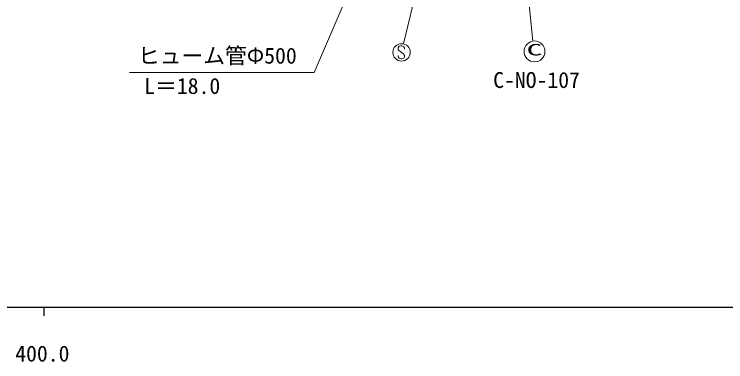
# Model space of a CAD drawing. Units: millimetres, scale not verified. Extents: x 40000 to 680000, y 20000 to 380000.
# Drawn here: x 464614 to 546386, y 198715 to 238707 of the extents above; entities that cross this region are included whole.
import ezdxf
from ezdxf.enums import TextEntityAlignment as Align

# ---------------------------------------------------------------- set-up
doc = ezdxf.new("R2010")
doc.units = ezdxf.units.MM
doc.header["$LTSCALE"] = 1000
for name, color, linetype, lineweight in [('M-STR-STR3', 7, 'Continuous', 13), ('M-STR-STRC', 7, 'Continuous', 13), ('M-TTL-BAND', 7, 'Continuous', 25)]:
    doc.layers.add(name, color=color, linetype=linetype, lineweight=lineweight)
doc.styles.add('ＭＳ ゴシック', font='')
doc.styles.get('ＭＳ ゴシック').set_extended_font_data('MS Gothic')

msp = doc.modelspace()

# ---------------------------------------------------------------- linework, layer by layer
at = {"layer": 'M-STR-STR3'}
for p, q in [((513378, 265437), (499087, 231993)), ((499087, 231993), (477876, 231993))]:
    msp.add_line(p, q, dxfattribs=at)
at = {"layer": 'M-STR-STRC'}
for p, q in [((516955, 267637), (509365, 235288)), ((524207, 235610), (520932, 267840)), ((508842, 235014), (508718, 234830)), ((508718, 234830), (508721, 234698)), ((508721, 234698), (508784, 234569)), ((509034, 235080), (508842, 235014)), ((509155, 235078), (509034, 235080)), ((509405, 234959), (509155, 235078)), ((509469, 234827), (509405, 234959)), ((509469, 234698), (509469, 234827)), ((508721, 233850), (508718, 233971)), ((508784, 234569), (509039, 234388)), ((509039, 234388), (509168, 234256)), ((509168, 234256), (509347, 234140)), ((509347, 234140), (509474, 233940)), ((509474, 233940), (509469, 233829)), ((508760, 233748), (508721, 233850)), ((508844, 233637), (508760, 233748)), ((509031, 233576), (508844, 233637)), ((509166, 233576), (509031, 233576)), ((509266, 233605), (509166, 233576)), ((509408, 233698), (509266, 233605)), ((509469, 233829), (509408, 233698))]:
    msp.add_line(p, q, dxfattribs=at)
for centre, radius in [((524411, 234427), 1200), ((509125, 234317), 1000)]:
    msp.add_circle(centre, radius, dxfattribs=at)
at = {"layer": 'M-TTL-BAND'}
for p, q in [((40000, 205000), (579000, 205000)), ((468000, 205000), (468000, 204000))]:
    msp.add_line(p, q, dxfattribs=at)

# ---------------------------------------------------------------- texts
at = {"layer": 'M-STR-STR3', "style": 'ＭＳ ゴシック'}
for s, p in [('ヒューム管Φ500', (478838, 232471)), ('L＝18.0', (479556, 228986))]:
    msp.add_text(s, height=1833, dxfattribs=at).set_placement(p, align=Align.BOTTOM_LEFT)
at = {"layer": 'M-STR-STRC', "style": 'ＭＳ ゴシック', "width": 2}
msp.add_text('C', height=1320, dxfattribs=at).set_placement((523493, 233565), align=Align.BOTTOM_LEFT)
at = {"layer": 'M-STR-STRC', "style": 'ＭＳ ゴシック'}
msp.add_text('C-NO-107', height=1833, dxfattribs=at).set_placement((519652, 229669), align=Align.BOTTOM_LEFT)
at = {"layer": 'M-TTL-BAND', "style": 'ＭＳ ゴシック'}
msp.add_text('400.0', height=1833, dxfattribs=at).set_placement((467844, 198195), align=Align.BOTTOM_CENTER)

doc.saveas('drawing.dxf')
